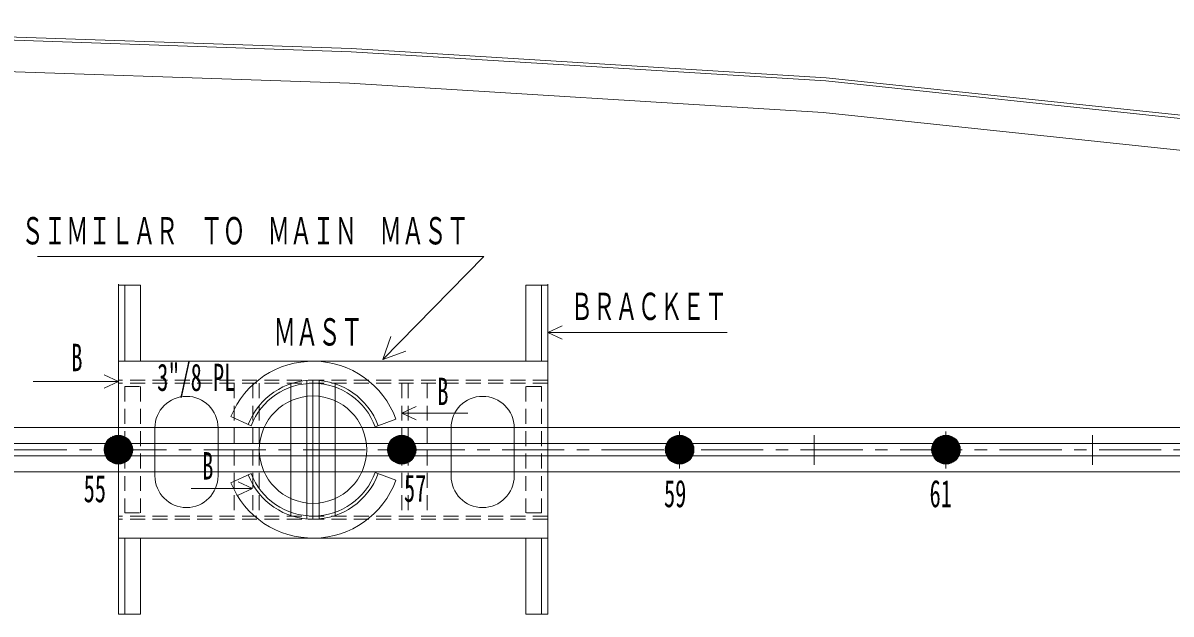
# Model space of a CAD drawing. Units: millimetres, scale not verified. Extents: x -28714 to 28714, y -20310 to 20310.
# Drawn here: x 9966 to 14583, y -10802 to -8427 of the extents above; entities that cross this region are included whole.
import ezdxf
from ezdxf.enums import TextEntityAlignment as Align

# ---------------------------------------------------------------- set-up
doc = ezdxf.new("R2010")
doc.units = ezdxf.units.MM
doc.header["$LTSCALE"] = 50
doc.linetypes.add('CHAIN1', pattern=[8, 5, -1, 1, -1])
doc.linetypes.add('DASHED1', pattern=[1.8, 1.2, -0.6])
for name, color, linetype, lineweight in [('0-0_0', 3, 'Continuous', 18), ('0-1', 4, 'CHAIN1', 18), ('0-2_寸法', 2, 'Continuous', 18)]:
    doc.layers.add(name, color=color, linetype=linetype, lineweight=lineweight)
doc.styles.add('ＭＳ ゴシック', font='')
doc.styles.get('ＭＳ ゴシック').set_extended_font_data('MS Gothic')

msp = doc.modelspace()

# ---------------------------------------------------------------- linework, layer by layer
at = {"layer": '0-0_0'}
for p, q in [((10349.7, -9476.93), (10349.7, -10801.7)), ((10349.7, -9480.9), (10438.6, -9480.9)), ((10375.1, -9785.7), (10375.1, -9480.9)), ((10438.6, -9785.7), (10438.6, -9480.9)), ((12076.9, -9480.9), (11988, -9480.9)), ((11988, -9785.7), (11988, -9480.9)), ((12051.5, -9785.7), (12051.5, -9480.9)), ((12076.9, -9785.7), (10349.7, -9785.7)), ((11043.38, -9876.42), (11043.38, -10406.18)), ((11106.88, -9863.06), (11106.88, -10419.54)), ((11132.28, -9861.9), (11132.28, -10420.7)), ((11157.68, -9863.06), (11157.68, -10419.54)), ((11221.18, -9876.42), (11221.18, -10406.18)), ((10883.33, -10045.63), (10802.34, -10008.67)), ((19324.21, -10052.4), (-12307.01, -10052.4)), ((10496.41, -10054.04), (10496.41, -10246.82)), ((10750.41, -10054.04), (10750.41, -10246.82)), ((11382.63, -10049.35), (11465.85, -10018.08)), ((11687.38, -10054.04), (11687.38, -10246.82)), ((11941.38, -10054.04), (11941.38, -10246.82)), ((10292.18, -10137.91), (10346.3, -10083.79)), ((10292.7, -10132.9), (10341.3, -10084.3)), ((10293.28, -10141.3), (10349.7, -10084.88)), ((10293.81, -10127.3), (10335.7, -10085.41)), ((10295.87, -10120.75), (10329.14, -10087.48)), ((10297.77, -10141.3), (10349.7, -10089.37)), ((10300.03, -10112.1), (10320.5, -10091.63)), ((10302.26, -10141.3), (10349.7, -10093.87)), ((10306.75, -10141.3), (10349.7, -10098.36)), ((10311.24, -10141.3), (10349.7, -10102.85)), ((10315.73, -10141.3), (10349.7, -10107.34)), ((10349.7, -10084.88), (10350.88, -10083.7)), ((10349.7, -10089.37), (10355.13, -10083.94)), ((10349.7, -10093.87), (10359.1, -10084.46)), ((10349.7, -10098.36), (10362.84, -10085.21)), ((10349.7, -10102.85), (10366.38, -10086.16)), ((10349.7, -10107.34), (10369.74, -10087.29)), ((10349.7, -10111.83), (10372.94, -10088.58)), ((10349.7, -10116.32), (10375.98, -10090.03)), ((10349.7, -10120.81), (10378.88, -10091.62)), ((10349.7, -10125.3), (10381.64, -10093.35)), ((10349.7, -10129.79), (10384.27, -10095.21)), ((10349.7, -10134.28), (10386.77, -10097.2)), ((10349.7, -10138.77), (10389.15, -10099.31)), ((10351.65, -10141.3), (10391.4, -10101.55)), ((10356.14, -10141.3), (10393.53, -10103.91)), ((10360.63, -10141.3), (10395.53, -10106.4)), ((10365.12, -10141.3), (10397.41, -10109.01)), ((11431.79, -10137.91), (11485.92, -10083.79)), ((11432.31, -10132.9), (11480.91, -10084.3)), ((11432.89, -10141.3), (11489.31, -10084.88)), ((11433.42, -10127.3), (11475.31, -10085.41)), ((11435.48, -10120.75), (11468.75, -10087.48)), ((11437.38, -10141.3), (11489.31, -10089.37)), ((11439.64, -10112.1), (11460.11, -10091.63)), ((11441.87, -10141.3), (11489.31, -10093.87)), ((11446.36, -10141.3), (11489.31, -10098.36)), ((11450.85, -10141.3), (11489.31, -10102.85)), ((11455.34, -10141.3), (11489.31, -10107.34)), ((11489.31, -10084.88), (11490.49, -10083.7)), ((11489.31, -10089.37), (11494.74, -10083.94)), ((11489.31, -10093.87), (11498.71, -10084.46)), ((11489.31, -10098.36), (11502.46, -10085.21)), ((11489.31, -10102.85), (11506, -10086.16)), ((11489.31, -10107.34), (11509.36, -10087.29)), ((11489.31, -10111.83), (11512.55, -10088.58)), ((11489.31, -10116.32), (11515.59, -10090.03)), ((11489.31, -10120.81), (11518.49, -10091.62)), ((11489.31, -10125.3), (11521.25, -10093.35)), ((11489.31, -10129.79), (11523.88, -10095.21)), ((11489.31, -10134.28), (11526.38, -10097.2)), ((11489.31, -10138.77), (11528.76, -10099.31)), ((11491.26, -10141.3), (11531.01, -10101.55)), ((11495.75, -10141.3), (11533.14, -10103.91)), ((11500.24, -10141.3), (11535.15, -10106.4)), ((11504.73, -10141.3), (11537.02, -10109.01)), ((12549.08, -10137.91), (12603.2, -10083.79)), ((12549.59, -10132.9), (12598.2, -10084.3)), ((12550.18, -10141.3), (12606.59, -10084.88)), ((12550.71, -10127.3), (12592.59, -10085.41)), ((12552.77, -10120.75), (12586.04, -10087.48)), ((12554.67, -10141.3), (12606.59, -10089.37)), ((12556.93, -10112.1), (12577.39, -10091.63)), ((12559.16, -10141.3), (12606.59, -10093.87)), ((12563.65, -10141.3), (12606.59, -10098.36)), ((12568.14, -10141.3), (12606.59, -10102.85)), ((12572.63, -10141.3), (12606.59, -10107.34)), ((12606.59, -10068.28), (12606.59, -10217.36)), ((12606.59, -10084.88), (12607.78, -10083.7)), ((12606.59, -10089.37), (12612.02, -10083.94)), ((12606.59, -10093.87), (12616, -10084.46)), ((12606.59, -10098.36), (12619.74, -10085.21)), ((12606.59, -10102.85), (12623.28, -10086.16)), ((12606.59, -10107.34), (12626.64, -10087.29)), ((12606.59, -10111.83), (12629.84, -10088.58)), ((12606.59, -10116.32), (12632.88, -10090.03)), ((12606.59, -10120.81), (12635.77, -10091.62)), ((12606.59, -10125.3), (12638.54, -10093.35)), ((12606.59, -10129.79), (12641.17, -10095.21)), ((12606.59, -10134.28), (12643.67, -10097.2)), ((12606.59, -10138.77), (12646.04, -10099.31)), ((12608.55, -10141.3), (12648.3, -10101.55)), ((12613.04, -10141.3), (12650.43, -10103.91)), ((12617.53, -10141.3), (12652.43, -10106.4)), ((12622.02, -10141.3), (12654.31, -10109.01)), ((13147.85, -10201.88), (13147.85, -10082.8)), ((13620.04, -10137.91), (13674.16, -10083.79)), ((13620.56, -10132.9), (13669.16, -10084.3)), ((13621.14, -10141.3), (13677.56, -10084.88)), ((13621.67, -10127.3), (13663.56, -10085.41)), ((13623.73, -10120.75), (13657, -10087.48)), ((13625.63, -10141.3), (13677.56, -10089.37)), ((13627.89, -10112.1), (13648.36, -10091.63)), ((13630.12, -10141.3), (13677.56, -10093.87)), ((13634.61, -10141.3), (13677.56, -10098.36)), ((13639.1, -10141.3), (13677.56, -10102.85)), ((13643.59, -10141.3), (13677.56, -10107.34)), ((13677.56, -10068.28), (13677.56, -10217.36)), ((13677.56, -10084.88), (13678.74, -10083.7)), ((13677.56, -10089.37), (13682.99, -10083.94)), ((13677.56, -10093.87), (13686.96, -10084.46)), ((13677.56, -10098.36), (13690.7, -10085.21)), ((13677.56, -10102.85), (13694.24, -10086.16)), ((13677.56, -10107.34), (13697.6, -10087.29)), ((13677.56, -10111.83), (13700.8, -10088.58)), ((13677.56, -10116.32), (13703.84, -10090.03)), ((13677.56, -10120.81), (13706.74, -10091.62)), ((13677.56, -10125.3), (13709.5, -10093.35)), ((13677.56, -10129.79), (13712.13, -10095.21)), ((13677.56, -10134.28), (13714.63, -10097.2)), ((13677.56, -10138.77), (13717.01, -10099.31)), ((13679.51, -10141.3), (13719.26, -10101.55)), ((13684, -10141.3), (13721.39, -10103.91)), ((13688.49, -10141.3), (13723.39, -10106.4)), ((13692.98, -10141.3), (13725.27, -10109.01)), ((14266.43, -10201.88), (14266.43, -10082.8)), ((19346.58, -10115.9), (956.46, -10115.9)), ((10292.09, -10142.49), (10293.28, -10141.3)), ((10292.34, -10146.73), (10297.77, -10141.3)), ((10292.86, -10150.71), (10302.26, -10141.3)), ((10293.6, -10154.45), (10306.75, -10141.3)), ((10294.55, -10157.99), (10311.24, -10141.3)), ((10295.68, -10161.35), (10315.73, -10141.3)), ((10296.98, -10164.54), (10320.22, -10141.3)), ((10298.43, -10167.58), (10324.71, -10141.3)), ((10300.02, -10170.48), (10329.2, -10141.3)), ((10301.75, -10173.24), (10333.69, -10141.3)), ((10303.61, -10175.87), (10338.18, -10141.3)), ((10305.6, -10178.38), (10342.67, -10141.3)), ((10307.71, -10180.75), (10347.16, -10141.3)), ((10309.95, -10183.01), (10349.7, -10143.26)), ((10312.31, -10185.13), (10349.7, -10147.75)), ((10314.79, -10187.14), (10349.7, -10152.24)), ((10320.22, -10141.3), (10349.7, -10111.83)), ((10324.71, -10141.3), (10349.7, -10116.32)), ((10329.2, -10141.3), (10349.7, -10120.81)), ((10333.69, -10141.3), (10349.7, -10125.3)), ((10338.18, -10141.3), (10349.7, -10129.79)), ((10342.67, -10141.3), (10349.7, -10134.28)), ((10347.16, -10141.3), (10349.7, -10138.77)), ((10349.7, -10143.26), (10351.65, -10141.3)), ((10349.7, -10147.75), (10356.14, -10141.3)), ((10349.7, -10152.24), (10360.63, -10141.3)), ((10349.7, -10156.73), (10365.12, -10141.3)), ((10349.7, -10161.22), (10369.61, -10141.3)), ((10349.7, -10165.71), (10374.1, -10141.3)), ((10349.7, -10170.2), (10378.59, -10141.3)), ((10349.7, -10174.69), (10383.08, -10141.3)), ((10349.7, -10179.18), (10387.57, -10141.3)), ((10349.7, -10183.67), (10392.06, -10141.3)), ((10349.7, -10188.16), (10396.55, -10141.3)), ((10349.7, -10192.65), (10401.04, -10141.3)), ((10349.7, -10197.14), (10405.53, -10141.3)), ((10352.48, -10198.85), (10407.24, -10144.08)), ((10357.42, -10198.39), (10406.79, -10149.02)), ((10362.93, -10197.37), (10405.77, -10154.54)), ((10369.61, -10141.3), (10399.16, -10111.76)), ((10374.1, -10141.3), (10400.77, -10114.64)), ((10378.59, -10141.3), (10402.24, -10117.66)), ((10383.08, -10141.3), (10403.55, -10120.83)), ((10387.57, -10141.3), (10404.7, -10124.17)), ((10392.06, -10141.3), (10405.68, -10127.69)), ((10396.55, -10141.3), (10406.45, -10131.4)), ((10401.04, -10141.3), (10407, -10135.34)), ((10405.53, -10141.3), (10407.28, -10139.55)), ((11431.71, -10142.49), (11432.89, -10141.3)), ((11431.95, -10146.73), (11437.38, -10141.3)), ((11432.47, -10150.71), (11441.87, -10141.3)), ((11433.21, -10154.45), (11446.36, -10141.3)), ((11434.16, -10157.99), (11450.85, -10141.3)), ((11435.29, -10161.35), (11455.34, -10141.3)), ((11436.59, -10164.54), (11459.83, -10141.3)), ((11438.04, -10167.58), (11464.32, -10141.3)), ((11439.63, -10170.48), (11468.81, -10141.3)), ((11441.36, -10173.24), (11473.3, -10141.3)), ((11443.22, -10175.87), (11477.79, -10141.3)), ((11445.21, -10178.38), (11482.28, -10141.3)), ((11447.32, -10180.75), (11486.77, -10141.3)), ((11449.56, -10183.01), (11489.31, -10143.26)), ((11451.92, -10185.13), (11489.31, -10147.75)), ((11454.4, -10187.14), (11489.31, -10152.24)), ((11459.83, -10141.3), (11489.31, -10111.83)), ((11464.32, -10141.3), (11489.31, -10116.32)), ((11468.81, -10141.3), (11489.31, -10120.81)), ((11473.3, -10141.3), (11489.31, -10125.3)), ((11477.79, -10141.3), (11489.31, -10129.79)), ((11482.28, -10141.3), (11489.31, -10134.28)), ((11486.77, -10141.3), (11489.31, -10138.77)), ((11489.31, -10143.26), (11491.26, -10141.3)), ((11489.31, -10147.75), (11495.75, -10141.3)), ((11489.31, -10152.24), (11500.24, -10141.3)), ((11489.31, -10156.73), (11504.73, -10141.3)), ((11489.31, -10161.22), (11509.22, -10141.3)), ((11489.31, -10165.71), (11513.71, -10141.3)), ((11489.31, -10170.2), (11518.2, -10141.3)), ((11489.31, -10174.69), (11522.69, -10141.3)), ((11489.31, -10179.18), (11527.18, -10141.3)), ((11489.31, -10183.67), (11531.67, -10141.3)), ((11489.31, -10188.16), (11536.16, -10141.3)), ((11489.31, -10192.65), (11540.65, -10141.3)), ((11489.31, -10197.14), (11545.14, -10141.3)), ((11492.09, -10198.85), (11546.85, -10144.08)), ((11497.03, -10198.39), (11546.4, -10149.02)), ((11502.54, -10197.37), (11545.38, -10154.54)), ((11509.22, -10141.3), (11538.77, -10111.76)), ((11513.71, -10141.3), (11540.38, -10114.64)), ((11518.2, -10141.3), (11541.85, -10117.66)), ((11522.69, -10141.3), (11543.16, -10120.83)), ((11527.18, -10141.3), (11544.31, -10124.17)), ((11531.67, -10141.3), (11545.29, -10127.69)), ((11536.16, -10141.3), (11546.06, -10131.4)), ((11540.65, -10141.3), (11546.61, -10135.34)), ((11545.14, -10141.3), (11546.89, -10139.55)), ((12548.99, -10142.49), (12550.18, -10141.3)), ((12549.24, -10146.73), (12554.67, -10141.3)), ((12549.75, -10150.71), (12559.16, -10141.3)), ((12550.5, -10154.45), (12563.65, -10141.3)), ((12551.45, -10157.99), (12568.14, -10141.3)), ((12552.58, -10161.35), (12572.63, -10141.3)), ((12553.88, -10164.54), (12577.12, -10141.3)), ((12555.32, -10167.58), (12581.61, -10141.3)), ((12556.92, -10170.48), (12586.1, -10141.3)), ((12558.64, -10173.24), (12590.59, -10141.3)), ((12560.51, -10175.87), (12595.08, -10141.3)), ((12562.49, -10178.38), (12599.57, -10141.3)), ((12564.61, -10180.75), (12604.06, -10141.3)), ((12566.84, -10183.01), (12606.59, -10143.26)), ((12569.2, -10185.13), (12606.59, -10147.75)), ((12571.69, -10187.14), (12606.59, -10152.24)), ((12577.12, -10141.3), (12606.59, -10111.83)), ((12581.61, -10141.3), (12606.59, -10116.32)), ((12586.1, -10141.3), (12606.59, -10120.81)), ((12590.59, -10141.3), (12606.59, -10125.3)), ((12595.08, -10141.3), (12606.59, -10129.79)), ((12599.57, -10141.3), (12606.59, -10134.28)), ((12604.06, -10141.3), (12606.59, -10138.77)), ((12606.59, -10143.26), (12608.55, -10141.3)), ((12606.59, -10147.75), (12613.04, -10141.3)), ((12606.59, -10152.24), (12617.53, -10141.3)), ((12606.59, -10156.73), (12622.02, -10141.3)), ((12606.59, -10161.22), (12626.51, -10141.3)), ((12606.59, -10165.71), (12631, -10141.3)), ((12606.59, -10170.2), (12635.49, -10141.3)), ((12606.59, -10174.69), (12639.98, -10141.3)), ((12606.59, -10179.18), (12644.47, -10141.3)), ((12606.59, -10183.67), (12648.96, -10141.3)), ((12606.59, -10188.16), (12653.45, -10141.3)), ((12606.59, -10192.65), (12657.94, -10141.3)), ((12606.59, -10197.14), (12662.43, -10141.3)), ((12609.37, -10198.85), (12664.14, -10144.08)), ((12614.32, -10198.39), (12663.69, -10149.02)), ((12619.83, -10197.37), (12662.67, -10154.54)), ((12626.51, -10141.3), (12656.05, -10111.76)), ((12631, -10141.3), (12657.66, -10114.64)), ((12635.49, -10141.3), (12659.13, -10117.66)), ((12639.98, -10141.3), (12660.45, -10120.83)), ((12644.47, -10141.3), (12661.6, -10124.17)), ((12648.96, -10141.3), (12662.57, -10127.69)), ((12653.45, -10141.3), (12663.35, -10131.4)), ((12657.94, -10141.3), (12663.9, -10135.34)), ((12662.43, -10141.3), (12664.18, -10139.55)), ((13619.95, -10142.49), (13621.14, -10141.3)), ((13620.2, -10146.73), (13625.63, -10141.3)), ((13620.72, -10150.71), (13630.12, -10141.3)), ((13621.46, -10154.45), (13634.61, -10141.3)), ((13622.41, -10157.99), (13639.1, -10141.3)), ((13623.54, -10161.35), (13643.59, -10141.3)), ((13624.84, -10164.54), (13648.08, -10141.3)), ((13626.29, -10167.58), (13652.57, -10141.3)), ((13627.88, -10170.48), (13657.06, -10141.3)), ((13629.61, -10173.24), (13661.55, -10141.3)), ((13631.47, -10175.87), (13666.04, -10141.3)), ((13633.46, -10178.38), (13670.53, -10141.3)), ((13635.57, -10180.75), (13675.02, -10141.3)), ((13637.81, -10183.01), (13677.56, -10143.26)), ((13640.17, -10185.13), (13677.56, -10147.75)), ((13642.65, -10187.14), (13677.56, -10152.24)), ((13648.08, -10141.3), (13677.56, -10111.83)), ((13652.57, -10141.3), (13677.56, -10116.32)), ((13657.06, -10141.3), (13677.56, -10120.81)), ((13661.55, -10141.3), (13677.56, -10125.3)), ((13666.04, -10141.3), (13677.56, -10129.79)), ((13670.53, -10141.3), (13677.56, -10134.28)), ((13675.02, -10141.3), (13677.56, -10138.77)), ((13677.56, -10143.26), (13679.51, -10141.3)), ((13677.56, -10147.75), (13684, -10141.3)), ((13677.56, -10152.24), (13688.49, -10141.3)), ((13677.56, -10156.73), (13692.98, -10141.3)), ((13677.56, -10161.22), (13697.47, -10141.3)), ((13677.56, -10165.71), (13701.96, -10141.3)), ((13677.56, -10170.2), (13706.45, -10141.3)), ((13677.56, -10174.69), (13710.94, -10141.3)), ((13677.56, -10179.18), (13715.43, -10141.3)), ((13677.56, -10183.67), (13719.92, -10141.3)), ((13677.56, -10188.16), (13724.41, -10141.3)), ((13677.56, -10192.65), (13728.9, -10141.3)), ((13677.56, -10197.14), (13733.39, -10141.3)), ((13680.34, -10198.85), (13735.1, -10144.08)), ((13685.28, -10198.39), (13734.65, -10149.02)), ((13690.79, -10197.37), (13733.63, -10154.54)), ((13697.47, -10141.3), (13727.02, -10111.76)), ((13701.96, -10141.3), (13728.63, -10114.64)), ((13706.45, -10141.3), (13730.1, -10117.66)), ((13710.94, -10141.3), (13731.41, -10120.83)), ((13715.43, -10141.3), (13732.56, -10124.17)), ((13719.92, -10141.3), (13733.54, -10127.69)), ((13724.41, -10141.3), (13734.31, -10131.4)), ((13728.9, -10141.3), (13734.86, -10135.34)), ((13733.39, -10141.3), (13735.14, -10139.55)), ((19346.58, -10166.7), (956.46, -10166.7)), ((10317.41, -10189.02), (10349.7, -10156.73)), ((10320.15, -10190.76), (10349.7, -10161.22)), ((10323.03, -10192.37), (10349.7, -10165.71)), ((10326.05, -10193.84), (10349.7, -10170.2)), ((10329.23, -10195.16), (10349.7, -10174.69)), ((10332.57, -10196.31), (10349.7, -10179.18)), ((10336.08, -10197.28), (10349.7, -10183.67)), ((10339.8, -10198.06), (10349.7, -10188.16)), ((10343.74, -10198.61), (10349.7, -10192.65)), ((10347.95, -10198.89), (10349.7, -10197.14)), ((10369.33, -10195.47), (10403.86, -10160.93)), ((10377.55, -10191.73), (10400.13, -10169.16)), ((11457.02, -10189.02), (11489.31, -10156.73)), ((11459.76, -10190.76), (11489.31, -10161.22)), ((11462.64, -10192.37), (11489.31, -10165.71)), ((11465.66, -10193.84), (11489.31, -10170.2)), ((11468.84, -10195.16), (11489.31, -10174.69)), ((11472.18, -10196.31), (11489.31, -10179.18)), ((11475.69, -10197.28), (11489.31, -10183.67)), ((11479.41, -10198.06), (11489.31, -10188.16)), ((11483.35, -10198.61), (11489.31, -10192.65)), ((11487.56, -10198.89), (11489.31, -10197.14)), ((11508.94, -10195.47), (11543.47, -10160.93)), ((11517.16, -10191.73), (11539.74, -10169.16)), ((12574.3, -10189.02), (12606.59, -10156.73)), ((12577.05, -10190.76), (12606.59, -10161.22)), ((12579.93, -10192.37), (12606.59, -10165.71)), ((12582.95, -10193.84), (12606.59, -10170.2)), ((12586.12, -10195.16), (12606.59, -10174.69)), ((12589.46, -10196.31), (12606.59, -10179.18)), ((12592.98, -10197.28), (12606.59, -10183.67)), ((12596.69, -10198.06), (12606.59, -10188.16)), ((12600.64, -10198.61), (12606.59, -10192.65)), ((12604.84, -10198.89), (12606.59, -10197.14)), ((12626.23, -10195.47), (12660.76, -10160.93)), ((12634.45, -10191.73), (12657.02, -10169.16)), ((13645.27, -10189.02), (13677.56, -10156.73)), ((13648.01, -10190.76), (13677.56, -10161.22)), ((13650.89, -10192.37), (13677.56, -10165.71)), ((13653.91, -10193.84), (13677.56, -10170.2)), ((13657.09, -10195.16), (13677.56, -10174.69)), ((13660.43, -10196.31), (13677.56, -10179.18)), ((13663.94, -10197.28), (13677.56, -10183.67)), ((13667.66, -10198.06), (13677.56, -10188.16)), ((13671.6, -10198.61), (13677.56, -10192.65)), ((13675.81, -10198.89), (13677.56, -10197.14)), ((13697.19, -10195.47), (13731.72, -10160.93)), ((13705.41, -10191.73), (13727.99, -10169.16)), ((19324.21, -10230.2), (-12307.01, -10230.2)), ((10883.33, -10236.97), (10802.34, -10273.93)), ((11382.63, -10233.25), (11465.85, -10264.52)), ((12076.9, -10496.9), (10349.7, -10496.9)), ((10375.1, -10496.9), (10375.1, -10801.7)), ((10438.6, -10496.9), (10438.6, -10801.7)), ((11988, -10496.9), (11988, -10801.7)), ((12051.5, -10496.9), (12051.5, -10801.7)), ((10349.7, -10801.7), (10438.6, -10801.7))]:
    msp.add_line(p, q, dxfattribs=at)
at = {"layer": '0-0_0', "color": 1, "linetype": 'DASHED1'}
for p, q in [((12076.9, -9861.9), (10349.7, -9861.9)), ((12076.9, -9874.6), (10349.7, -9874.6)), ((10814.78, -9874.6), (10814.78, -10408)), ((10890.98, -9874.6), (10890.98, -10408)), ((10916.38, -9874.6), (10916.38, -10408)), ((11489.31, -9874.6), (11489.31, -10408)), ((11514.71, -9874.6), (11514.71, -10408)), ((11590.91, -9874.6), (11590.91, -10408)), ((10375.1, -9887.3), (10375.1, -10395.3)), ((10375.1, -9887.3), (10438.6, -9887.3)), ((10438.6, -9887.3), (10438.6, -10395.3)), ((11988, -9887.3), (11988, -10395.3)), ((12051.5, -9887.3), (11988, -9887.3)), ((12051.5, -9887.3), (12051.5, -10395.3)), ((12076.9, -10408), (10349.7, -10408)), ((12076.9, -10420.7), (10349.7, -10420.7)), ((10375.1, -10395.3), (10438.6, -10395.3)), ((12051.5, -10395.3), (11988, -10395.3))]:
    msp.add_line(p, q, dxfattribs=at)
at = {"layer": '0-0_0'}
for points in [[(17000.33, -9244.57), (15887.09, -8997.99), (14633.19, -8811.79), (13194.72, -8659.34), (11285.71, -8542.41), (9543.15, -8482.65), (8741.87, -8463.38), (7748.2, -8458.49), (6536.93, -8458.49), (5337.21, -8458.49), (4237.97, -8467.51), (3274.75, -8467.51), (2393.98, -8481.12), (1282.38, -8487.85), (338.49, -8491.19), (-785.02, -8488.88), (-1315.24, -8487.91), (-1900.19, -8473.12), (-2462.28, -8458.9), (-3020.01, -8454.55), (-3395.54, -8439.49)], [(17003.08, -9232.17), (15889.4, -8985.49), (14634.79, -8799.18), (13195.78, -8646.68), (11286.32, -8529.72), (9543.52, -8469.96), (8742.06, -8450.68), (7748.23, -8445.79), (6536.93, -8445.79), (5337.16, -8445.79), (4237.92, -8454.81), (3274.66, -8454.81), (2393.85, -8468.42), (1282.32, -8475.15), (338.48, -8478.49), (-784.99, -8476.18), (-1315.07, -8475.21), (-1899.87, -8460.42), (-2462.07, -8446.21), (-3019.71, -8441.85), (-3395.03, -8426.8)], [(16972.87, -9368.57), (15864, -9122.95), (14617.16, -8937.8), (13184.14, -8785.93), (11279.65, -8669.28), (9539.45, -8609.6), (8740.03, -8590.37), (7747.89, -8585.49), (6536.93, -8585.49), (5337.73, -8585.49), (4238.49, -8594.51), (3275.74, -8594.51), (2395.35, -8608.11), (1282.99, -8614.85), (338.58, -8618.19), (-785.28, -8615.88), (-1316.96, -8614.91), (-1903.4, -8600.08), (-2464.38, -8585.89), (-3023.05, -8581.53), (-3400.63, -8566.39)], [(12076.9, -9476.93), (12076.9, -10801.7), (11988, -10801.7)]]:
    msp.add_lwpolyline(points, dxfattribs=at)
for centre, radius in [((11132.28, -10141.3), 215.9), ((10349.7, -10141.3), 57.61), ((11489.31, -10141.3), 57.61), ((12606.59, -10141.3), 57.61), ((13677.56, -10141.3), 57.61)]:
    msp.add_circle(centre, radius, dxfattribs=at)
for centre, radius, start, end in [((11132.28, -10141.3), 355.6, 20.27412, 158.10012), ((11132.28, -10141.3), 279.4, 20.18775, 158.8183), ((11132.28, -10141.3), 266.7, 20.16856, 158.97796), ((10623.41, -10054.04), 127, 0, 180), ((10623.41, -10054.04), 127, 0, 180), ((11814.38, -10054.04), 127, 0, 180), ((11814.38, -10054.04), 127, 0, 180), ((10623.41, -10246.82), 127, 180, 0), ((11132.28, -10141.3), 279.4, 201.1817, 339.81225), ((11132.28, -10141.3), 266.7, 201.02204, 339.83144), ((11814.38, -10246.82), 127, 180, 0), ((11132.28, -10141.3), 355.6, 201.89988, 339.72588)]:
    msp.add_arc(centre, radius, start, end, dxfattribs=at)
at = {"layer": '0-1'}
msp.add_line((22142.93, -10141.3), (-21383.31, -10141.3), dxfattribs=at)
at = {"layer": '0-2_寸法'}
for p, q in [((11819.23, -9364.84), (10024.84, -9364.84)), ((11413.45, -9779.42), (11819.23, -9364.84)), ((12076.9, -9670.91), (12798.15, -9670.91)), ((10349.7, -9867.09), (10006.72, -9867.09)), ((11489.96, -9994.56), (11754.62, -9994.56)), ((10889.47, -10296.86), (10642.99, -10296.86))]:
    msp.add_line(p, q, dxfattribs=at)
for points in [[(12134.29, -9644.24), (12076.9, -9670.91), (12134.29, -9697.58)], [(11445.25, -9686.69), (11413.45, -9779.42), (11505.47, -9745.64)], [(10292.3, -9840.42), (10349.7, -9867.09), (10292.3, -9893.77)], [(11547.36, -9967.88), (11489.96, -9994.56), (11547.36, -10021.23)], [(10832.07, -10270.18), (10889.47, -10296.86), (10832.07, -10323.53)]]:
    msp.add_lwpolyline(points, dxfattribs=at)

# ---------------------------------------------------------------- texts
at = {"layer": '0-2_寸法', "style": 'ＭＳ ゴシック', "width": 0.6}
for s, p in [('ＳＩＭＩＬＡＲ  ＴＯ  ＭＡＩＮ  ＭＡＳＴ', (9959.6, -9349.62)), ('ＢＲＡＣＫＥＴ', (12167.87, -9653.46)), ('ＭＡＳＴ', (10973.44, -9756.16)), ('B', (10160.49, -9858.89)), ('3"/8 PL', (10505.68, -9938.45)), ('B', (11632.25, -9995.29)), ('B', (10686.79, -10294.23)), ('55', (10210.12, -10385.64)), ('57', (11498.14, -10383.83)), ('59', (12543.73, -10405.52)), ('61', (13611.59, -10405.52))]:
    msp.add_text(s, height=110, dxfattribs=at).set_placement(p, align=Align.BOTTOM_LEFT)

doc.saveas('drawing.dxf')
